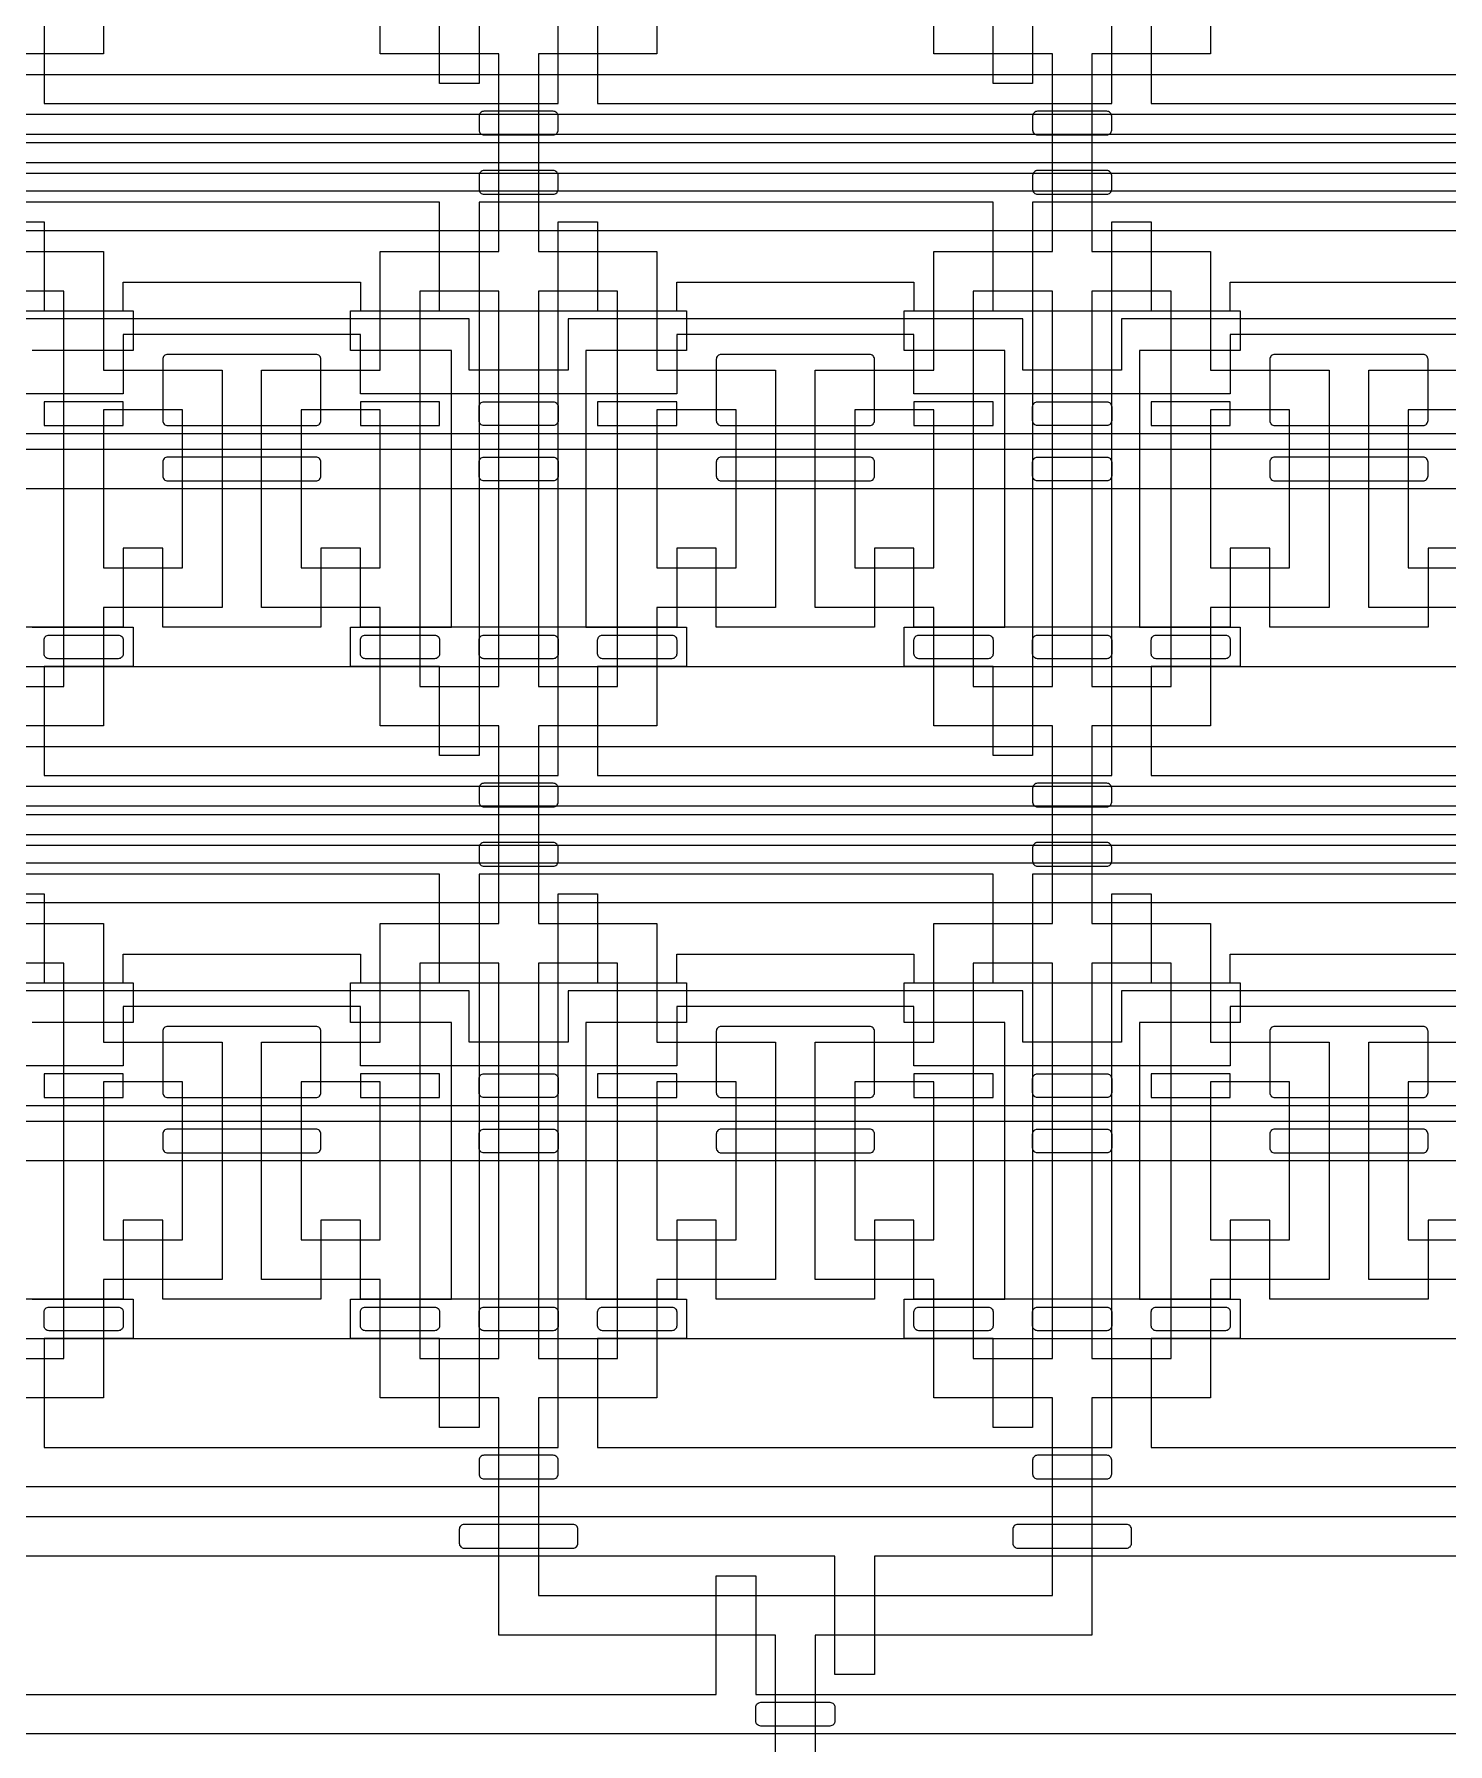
# Model space of a CAD drawing. Extents: x 0 to 194465, y -118660 to 40475.
# Drawn here: x 32187 to 35762, y 8948 to 13273 of the extents above; entities that cross this region are included whole.
import ezdxf

# ---------------------------------------------------------------- set-up
doc = ezdxf.new("R2010")
doc.units = 13
for name, color, linetype in [('Control 1 - Push up', 6, 'Continuous'), ('Control 2 - Push down', 1, 'Continuous'), ('Flow', 5, 'Continuous')]:
    doc.layers.add(name, color=color, linetype=linetype)

msp = doc.modelspace()

# ---------------------------------------------------------------- linework, layer by layer
at = {"layer": 'Control 1 - Push up'}
for points in [[(18462.498876, 11673.1072), (41962.498876, 11673.1072), (41962.498876, 13170.606938), (18462.498876, 13170.606938)], [(18362.498876, 13070.606938), (41862.498876, 13070.606938)], [(18262.498876, 13020.606938), (41762.498876, 13020.606938), (41762.498876, 12123.1072), (18262.498876, 12123.1072)], [(18162.498876, 12223.106938), (41662.498876, 12223.1072), (41662.498876, 12920.606938), (18162.498876, 12920.606938)], [(18062.498876, 12263.106939), (41562.498876, 12263.107199), (41562.498876, 12876.067922), (18062.498876, 12876.067922)], [(17962.498876, 12776.067922), (41462.498876, 12776.067922)], [(27412.498876, 12573.1072), (28212.498876, 12573.1072), (28212.498876, 12646.1072), (28812.498876, 12646.1072), (28812.498876, 12573.1072), (29612.498876, 12573.1072), (29612.498876, 12646.1072), (30212.498876, 12646.1072), (30212.498876, 12573.1072), (31012.498876, 12573.1072), (31012.498876, 12646.1072), (31612.498876, 12646.1072), (31612.498876, 12573.1072), (32412.498876, 12573.1072), (32412.498876, 12646.1072), (33012.498876, 12646.1072), (33012.498876, 12573.1072), (33812.498876, 12573.1072), (33812.498876, 12646.1072), (34412.498876, 12646.1072), (34412.498876, 12573.1072), (35212.498876, 12573.1072), (35212.498876, 12646.1072), (35812.498876, 12646.1072)], [(36087.498876, 12553.1072), (34937.498876, 12553.1072), (34937.498876, 12423.1072), (34687.498876, 12423.1072), (34687.498876, 12553.1072), (33537.498876, 12553.1072), (33537.498876, 12423.1072), (33287.498876, 12423.1072), (33287.498876, 12553.1072), (32137.498876, 12553.1072)], [(35812.498876, 12513.1072), (35212.498876, 12513.1072), (35212.498876, 12363.1072), (34412.498876, 12363.1072), (34412.498876, 12513.1072), (33812.498876, 12513.1072), (33812.498876, 12363.1072), (33012.498876, 12363.1072), (33012.498876, 12513.1072), (32412.498876, 12513.1072), (32412.498876, 12363.1072), (31612.498876, 12363.1072), (31612.498876, 12513.1072), (31012.498876, 12513.1072), (31012.498876, 12363.1072), (30212.498876, 12363.1072), (30212.498876, 12513.1072), (29612.498876, 12513.1072), (29612.498876, 12363.1072), (28812.498876, 12363.1072), (28812.498876, 12513.1072), (28212.498876, 12513.1072), (28212.498876, 12363.1072), (27412.498876, 12363.1072)], [(35812.498876, 11973.1072), (35712.498876, 11973.1072), (35712.498876, 11773.1072), (35312.498876, 11773.1072), (35312.498876, 11973.1072), (35212.498876, 11973.1072), (35212.498876, 11773.1072), (34412.498876, 11773.1072), (34412.498876, 11973.1072), (34312.498876, 11973.1072), (34312.498876, 11773.1072), (33912.498876, 11773.1072), (33912.498876, 11973.1072), (33812.498876, 11973.1072), (33812.498876, 11773.1072), (33012.498876, 11773.1072), (33012.498876, 11973.1072), (32912.498876, 11973.1072), (32912.498876, 11773.1072), (32512.498876, 11773.1072), (32512.498876, 11973.1072), (32412.498876, 11973.1072), (32412.498876, 11773.1072), (31612.498876, 11773.1072)], [(17962.498876, 9973.1072), (41962.498876, 9973.1072), (41962.498876, 11470.606938), (18462.498876, 11470.606938)], [(18362.498876, 11370.606938), (41862.498876, 11370.606938)], [(18262.498876, 11320.606938), (41762.498876, 11320.606938), (41762.498876, 10423.1072), (17962.498876, 10423.1072)], [(17962.498876, 10523.106936), (41662.498876, 10523.1072), (41662.498876, 11220.606938), (18162.498876, 11220.606938)], [(17962.498876, 10563.106939), (41562.498876, 10563.107199), (41562.498876, 11176.067922), (18062.498876, 11176.067922)], [(17962.498876, 11076.067922), (41462.498876, 11076.067922)], [(27412.498876, 10873.1072), (28212.498876, 10873.1072), (28212.498876, 10946.1072), (28812.498876, 10946.1072), (28812.498876, 10873.1072), (29612.498876, 10873.1072), (29612.498876, 10946.1072), (30212.498876, 10946.1072), (30212.498876, 10873.1072), (31012.498876, 10873.1072), (31012.498876, 10946.1072), (31612.498876, 10946.1072), (31612.498876, 10873.1072), (32412.498876, 10873.1072), (32412.498876, 10946.1072), (33012.498876, 10946.1072), (33012.498876, 10873.1072), (33812.498876, 10873.1072), (33812.498876, 10946.1072), (34412.498876, 10946.1072), (34412.498876, 10873.1072), (35212.498876, 10873.1072), (35212.498876, 10946.1072), (35812.498876, 10946.1072)], [(35812.498876, 10813.1072), (35212.498876, 10813.1072), (35212.498876, 10663.1072), (34412.498876, 10663.1072), (34412.498876, 10813.1072), (33812.498876, 10813.1072), (33812.498876, 10663.1072), (33012.498876, 10663.1072), (33012.498876, 10813.1072), (32412.498876, 10813.1072), (32412.498876, 10663.1072), (31612.498876, 10663.1072), (31612.498876, 10813.1072), (31012.498876, 10813.1072), (31012.498876, 10663.1072), (30212.498876, 10663.1072), (30212.498876, 10813.1072), (29612.498876, 10813.1072), (29612.498876, 10663.1072), (28812.498876, 10663.1072), (28812.498876, 10813.1072), (28212.498876, 10813.1072), (28212.498876, 10663.1072), (27412.498876, 10663.1072)], [(36087.498876, 10853.1072), (34937.498876, 10853.1072), (34937.498876, 10723.1072), (34687.498876, 10723.1072), (34687.498876, 10853.1072), (33537.498876, 10853.1072), (33537.498876, 10723.1072), (33287.498876, 10723.1072), (33287.498876, 10853.1072), (32137.498876, 10853.1072)], [(35812.498876, 10273.1072), (35712.498876, 10273.1072), (35712.498876, 10073.1072), (35312.498876, 10073.1072), (35312.498876, 10273.1072), (35212.498876, 10273.1072), (35212.498876, 10073.1072), (34412.498876, 10073.1072), (34412.498876, 10273.1072), (34312.498876, 10273.1072), (34312.498876, 10073.1072), (33912.498876, 10073.1072), (33912.498876, 10273.1072), (33812.498876, 10273.1072), (33812.498876, 10073.1072), (33012.498876, 10073.1072), (33012.498876, 10273.1072), (32912.498876, 10273.1072), (32912.498876, 10073.1072), (32512.498876, 10073.1072), (32512.498876, 10273.1072), (32412.498876, 10273.1072), (32412.498876, 10073.1072), (31612.498876, 10073.1072)]]:
    msp.add_lwpolyline(points, dxfattribs=at)
for points in [[(32912.498876, 12450.6072, 0.414214), (32899.998876, 12463.1072), (32524.998876, 12463.1072, 0.414214), (32512.498876, 12450.6072), (32512.498876, 12295.6072, 0.414214), (32524.998876, 12283.1072), (32899.998876, 12283.1072, 0.414214), (32912.498876, 12295.6072)], [(34312.498876, 12450.6072, 0.414214), (34299.998876, 12463.1072), (33924.998876, 12463.1072, 0.414214), (33912.498876, 12450.6072), (33912.498876, 12295.6072, 0.414214), (33924.998876, 12283.1072), (34299.998876, 12283.1072, 0.414214), (34312.498876, 12295.6072)], [(35712.498876, 12450.6072, 0.414214), (35699.998876, 12463.1072), (35324.998876, 12463.1072, 0.414214), (35312.498876, 12450.6072), (35312.498876, 12295.6072, 0.414214), (35324.998876, 12283.1072), (35699.998876, 12283.1072, 0.414214), (35712.498876, 12295.6072)], [(33324.998876, 12283.1072, -0.414214), (33312.498876, 12295.6072), (33312.498876, 12330.6072, -0.414214), (33324.998876, 12343.1072), (33499.998876, 12343.1072, -0.414214), (33512.498876, 12330.6072), (33512.498876, 12295.6072, -0.414214), (33499.998876, 12283.1072)], [(34724.998876, 12283.1072, -0.414214), (34712.498876, 12295.6072), (34712.498876, 12330.6072, -0.414214), (34724.998876, 12343.1072), (34899.998876, 12343.1072, -0.414214), (34912.498876, 12330.6072), (34912.498876, 12295.6072, -0.414214), (34899.998876, 12283.1072)], [(32524.998876, 12143.1072), (32899.998876, 12143.1072, 0.414214), (32912.498876, 12155.6072), (32912.498876, 12190.6072, 0.414214), (32899.998876, 12203.1072), (32524.998876, 12203.1072, 0.414214), (32512.498876, 12190.6072), (32512.498876, 12155.6072, 0.414214)], [(33324.998876, 12143.1072, -0.414214), (33312.498876, 12155.6072), (33312.498876, 12190.6072, -0.414214), (33324.998876, 12203.1072), (33499.998876, 12203.1072, -0.414214), (33512.498876, 12190.6072), (33512.498876, 12155.6072, -0.414214), (33499.998876, 12143.1072)], [(33924.998876, 12143.1072), (34299.998876, 12143.1072, 0.414214), (34312.498876, 12155.6072), (34312.498876, 12190.6072, 0.414214), (34299.998876, 12203.1072), (33924.998876, 12203.1072, 0.414214), (33912.498876, 12190.6072), (33912.498876, 12155.6072, 0.414214)], [(34724.998876, 12143.1072, -0.414214), (34712.498876, 12155.6072), (34712.498876, 12190.6072, -0.414214), (34724.998876, 12203.1072), (34899.998876, 12203.1072, -0.414214), (34912.498876, 12190.6072), (34912.498876, 12155.6072, -0.414214), (34899.998876, 12143.1072)], [(35324.998876, 12143.1072), (35699.998876, 12143.1072, 0.414214), (35712.498876, 12155.6072), (35712.498876, 12190.6072, 0.414214), (35699.998876, 12203.1072), (35324.998876, 12203.1072, 0.414214), (35312.498876, 12190.6072), (35312.498876, 12155.6072, 0.414214)], [(32224.998876, 11693.1072, -0.414214), (32212.498876, 11705.6072), (32212.498876, 11740.6072, -0.414214), (32224.998876, 11753.1072), (32399.998876, 11753.1072, -0.414214), (32412.498876, 11740.6072), (32412.498876, 11705.6072, -0.414214), (32399.998876, 11693.1072)], [(33024.998876, 11693.1072, -0.414214), (33012.498876, 11705.6072), (33012.498876, 11740.6072, -0.414214), (33024.998876, 11753.1072), (33199.998876, 11753.1072, -0.414214), (33212.498876, 11740.6072), (33212.498876, 11705.6072, -0.414214), (33199.998876, 11693.1072)], [(33324.998876, 11693.1072, -0.414214), (33312.498876, 11705.6072), (33312.498876, 11740.6072, -0.414214), (33324.998876, 11753.1072), (33499.998876, 11753.1072, -0.414214), (33512.498876, 11740.6072), (33512.498876, 11705.6072, -0.414214), (33499.998876, 11693.1072)], [(33624.998876, 11693.1072, -0.414214), (33612.498876, 11705.6072), (33612.498876, 11740.6072, -0.414214), (33624.998876, 11753.1072), (33799.998876, 11753.1072, -0.414214), (33812.498876, 11740.6072), (33812.498876, 11705.6072, -0.414214), (33799.998876, 11693.1072)], [(34424.998876, 11693.1072, -0.414214), (34412.498876, 11705.6072), (34412.498876, 11740.6072, -0.414214), (34424.998876, 11753.1072), (34599.998876, 11753.1072, -0.414214), (34612.498876, 11740.6072), (34612.498876, 11705.6072, -0.414214), (34599.998876, 11693.1072)], [(34724.998876, 11693.1072, -0.414214), (34712.498876, 11705.6072), (34712.498876, 11740.6072, -0.414214), (34724.998876, 11753.1072), (34899.998876, 11753.1072, -0.414214), (34912.498876, 11740.6072), (34912.498876, 11705.6072, -0.414214), (34899.998876, 11693.1072)], [(35024.998876, 11693.1072, -0.414214), (35012.498876, 11705.6072), (35012.498876, 11740.6072, -0.414214), (35024.998876, 11753.1072), (35199.998876, 11753.1072, -0.414214), (35212.498876, 11740.6072), (35212.498876, 11705.6072, -0.414214), (35199.998876, 11693.1072)], [(32912.498876, 10750.6072, 0.414214), (32899.998876, 10763.1072), (32524.998876, 10763.1072, 0.414214), (32512.498876, 10750.6072), (32512.498876, 10595.6072, 0.414214), (32524.998876, 10583.1072), (32899.998876, 10583.1072, 0.414214), (32912.498876, 10595.6072)], [(34312.498876, 10750.6072, 0.414214), (34299.998876, 10763.1072), (33924.998876, 10763.1072, 0.414214), (33912.498876, 10750.6072), (33912.498876, 10595.6072, 0.414214), (33924.998876, 10583.1072), (34299.998876, 10583.1072, 0.414214), (34312.498876, 10595.6072)], [(35712.498876, 10750.6072, 0.414214), (35699.998876, 10763.1072), (35324.998876, 10763.1072, 0.414214), (35312.498876, 10750.6072), (35312.498876, 10595.6072, 0.414214), (35324.998876, 10583.1072), (35699.998876, 10583.1072, 0.414214), (35712.498876, 10595.6072)], [(33324.998876, 10583.1072, -0.414214), (33312.498876, 10595.6072), (33312.498876, 10630.6072, -0.414214), (33324.998876, 10643.1072), (33499.998876, 10643.1072, -0.414214), (33512.498876, 10630.6072), (33512.498876, 10595.6072, -0.414214), (33499.998876, 10583.1072)], [(34724.998876, 10583.1072, -0.414214), (34712.498876, 10595.6072), (34712.498876, 10630.6072, -0.414214), (34724.998876, 10643.1072), (34899.998876, 10643.1072, -0.414214), (34912.498876, 10630.6072), (34912.498876, 10595.6072, -0.414214), (34899.998876, 10583.1072)], [(32524.998876, 10443.1072), (32899.998876, 10443.1072, 0.414214), (32912.498876, 10455.6072), (32912.498876, 10490.6072, 0.414214), (32899.998876, 10503.1072), (32524.998876, 10503.1072, 0.414214), (32512.498876, 10490.6072), (32512.498876, 10455.6072, 0.414214)], [(33324.998876, 10443.1072, -0.414214), (33312.498876, 10455.6072), (33312.498876, 10490.6072, -0.414214), (33324.998876, 10503.1072), (33499.998876, 10503.1072, -0.414214), (33512.498876, 10490.6072), (33512.498876, 10455.6072, -0.414214), (33499.998876, 10443.1072)], [(33924.998876, 10443.1072), (34299.998876, 10443.1072, 0.414214), (34312.498876, 10455.6072), (34312.498876, 10490.6072, 0.414214), (34299.998876, 10503.1072), (33924.998876, 10503.1072, 0.414214), (33912.498876, 10490.6072), (33912.498876, 10455.6072, 0.414214)], [(34724.998876, 10443.1072, -0.414214), (34712.498876, 10455.6072), (34712.498876, 10490.6072, -0.414214), (34724.998876, 10503.1072), (34899.998876, 10503.1072, -0.414214), (34912.498876, 10490.6072), (34912.498876, 10455.6072, -0.414214), (34899.998876, 10443.1072)], [(35324.998876, 10443.1072), (35699.998876, 10443.1072, 0.414214), (35712.498876, 10455.6072), (35712.498876, 10490.6072, 0.414214), (35699.998876, 10503.1072), (35324.998876, 10503.1072, 0.414214), (35312.498876, 10490.6072), (35312.498876, 10455.6072, 0.414214)], [(32224.998876, 9993.1072, -0.414214), (32212.498876, 10005.6072), (32212.498876, 10040.6072, -0.414214), (32224.998876, 10053.1072), (32399.998876, 10053.1072, -0.414214), (32412.498876, 10040.6072), (32412.498876, 10005.6072, -0.414214), (32399.998876, 9993.1072)], [(33024.998876, 9993.1072, -0.414214), (33012.498876, 10005.6072), (33012.498876, 10040.6072, -0.414214), (33024.998876, 10053.1072), (33199.998876, 10053.1072, -0.414214), (33212.498876, 10040.6072), (33212.498876, 10005.6072, -0.414214), (33199.998876, 9993.1072)], [(33324.998876, 9993.1072, -0.414214), (33312.498876, 10005.6072), (33312.498876, 10040.6072, -0.414214), (33324.998876, 10053.1072), (33499.998876, 10053.1072, -0.414214), (33512.498876, 10040.6072), (33512.498876, 10005.6072, -0.414214), (33499.998876, 9993.1072)], [(33624.998876, 9993.1072, -0.414214), (33612.498876, 10005.6072), (33612.498876, 10040.6072, -0.414214), (33624.998876, 10053.1072), (33799.998876, 10053.1072, -0.414214), (33812.498876, 10040.6072), (33812.498876, 10005.6072, -0.414214), (33799.998876, 9993.1072)], [(34424.998876, 9993.1072, -0.414214), (34412.498876, 10005.6072), (34412.498876, 10040.6072, -0.414214), (34424.998876, 10053.1072), (34599.998876, 10053.1072, -0.414214), (34612.498876, 10040.6072), (34612.498876, 10005.6072, -0.414214), (34599.998876, 9993.1072)], [(34724.998876, 9993.1072, -0.414214), (34712.498876, 10005.6072), (34712.498876, 10040.6072, -0.414214), (34724.998876, 10053.1072), (34899.998876, 10053.1072, -0.414214), (34912.498876, 10040.6072), (34912.498876, 10005.6072, -0.414214), (34899.998876, 9993.1072)], [(35024.998876, 9993.1072, -0.414214), (35012.498876, 10005.6072), (35012.498876, 10040.6072, -0.414214), (35024.998876, 10053.1072), (35199.998876, 10053.1072, -0.414214), (35212.498876, 10040.6072), (35212.498876, 10005.6072, -0.414214), (35199.998876, 9993.1072)]]:
    msp.add_lwpolyline(points, format="xyb", close=True, dxfattribs=at)
for points in [[(32412.498876, 12343.1072), (32212.498876, 12343.1072), (32212.498876, 12283.1072), (32412.498876, 12283.1072)], [(33212.498876, 12343.1072), (33012.498876, 12343.1072), (33012.498876, 12283.1072), (33212.498876, 12283.1072)], [(33812.498876, 12343.1072), (33612.498876, 12343.1072), (33612.498876, 12283.1072), (33812.498876, 12283.1072)], [(34612.498876, 12343.1072), (34412.498876, 12343.1072), (34412.498876, 12283.1072), (34612.498876, 12283.1072)], [(35212.498876, 12343.1072), (35012.498876, 12343.1072), (35012.498876, 12283.1072), (35212.498876, 12283.1072)], [(32412.498876, 10643.1072), (32212.498876, 10643.1072), (32212.498876, 10583.1072), (32412.498876, 10583.1072)], [(33212.498876, 10643.1072), (33012.498876, 10643.1072), (33012.498876, 10583.1072), (33212.498876, 10583.1072)], [(33812.498876, 10643.1072), (33612.498876, 10643.1072), (33612.498876, 10583.1072), (33812.498876, 10583.1072)], [(34612.498876, 10643.1072), (34412.498876, 10643.1072), (34412.498876, 10583.1072), (34612.498876, 10583.1072)], [(35212.498876, 10643.1072), (35012.498876, 10643.1072), (35012.498876, 10583.1072), (35212.498876, 10583.1072)]]:
    msp.add_lwpolyline(points, close=True, dxfattribs=at)
at = {"layer": 'Control 2 - Push down'}
for points in [[(33312.498876, 14548.1072), (33312.498876, 13148.1072), (33212.498876, 13148.1072), (33212.498876, 13373.1072)], [(34712.498876, 14548.1072), (34712.498876, 13148.1072), (34612.498876, 13148.1072), (34612.498876, 13373.1072)], [(32212.498876, 13373.1072), (32212.498876, 13098.1072), (33512.498876, 13098.1072), (33512.498876, 14498.1072)], [(33612.498876, 13373.1072), (33612.498876, 13098.1072), (34912.498876, 13098.1072), (34912.498876, 14498.1072)], [(35012.498876, 13373.1072), (35012.498876, 13098.1072), (36312.498876, 13098.1072)], [(44962.498876, 12998.1072), (19512.498876, 12998.1072)], [(19212.498876, 12948.1072), (44962.498876, 12948.1072)], [(36012.498876, 12848.1072), (34712.498876, 12848.1072), (34712.498876, 11448.1072), (34612.498876, 11448.1072), (34612.498876, 11673.1072), (34387.498876, 11673.1072), (34387.498876, 11773.1072), (34642.498876, 11773.1072), (34642.498876, 12473.1072), (34387.498876, 12473.1072), (34387.498876, 12573.1072), (34612.498876, 12573.1072), (34612.498876, 12848.1072), (33312.498876, 12848.1072), (33312.498876, 11448.1072), (33212.498876, 11448.1072), (33212.498876, 11673.1072), (32987.498876, 11673.1072), (32987.498876, 11773.1072), (33242.498876, 11773.1072), (33242.498876, 12473.1072), (32987.498876, 12473.1072), (32987.498876, 12573.1072), (33212.498876, 12573.1072), (33212.498876, 12848.1072), (31912.498876, 12848.1072)], [(32112.498876, 12798.1072), (32212.498876, 12798.1072), (32212.498876, 12573.1072), (32437.498876, 12573.1072), (32437.498876, 12473.1072), (32182.498876, 12473.1072)], [(32182.498876, 11773.1072), (32437.498876, 11773.1072), (32437.498876, 11673.1072), (32212.498876, 11673.1072), (32212.498876, 11398.1072), (33512.498876, 11398.1072), (33512.498876, 12798.1072), (33612.498876, 12798.1072), (33612.498876, 12573.1072), (33837.498876, 12573.1072), (33837.498876, 12473.1072), (33582.498876, 12473.1072), (33582.498876, 11773.1072), (33837.498876, 11773.1072), (33837.498876, 11673.1072), (33612.498876, 11673.1072), (33612.498876, 11398.1072), (34912.498876, 11398.1072), (34912.498876, 12798.1072), (35012.498876, 12798.1072), (35012.498876, 12573.1072), (35237.498876, 12573.1072), (35237.498876, 12473.1072), (34982.498876, 12473.1072), (34982.498876, 11773.1072), (35237.498876, 11773.1072), (35237.498876, 11673.1072), (35012.498876, 11673.1072), (35012.498876, 11398.1072), (36312.498876, 11398.1072)], [(44962.498876, 11298.1072), (19512.498876, 11298.1072)], [(19212.498876, 11248.1072), (44962.498876, 11248.1072)], [(36012.498876, 11148.1072), (34712.498876, 11148.1072), (34712.498876, 9748.1072), (34612.498876, 9748.1072), (34612.498876, 9973.1072), (34387.498876, 9973.1072), (34387.498876, 10073.1072), (34642.498876, 10073.1072), (34642.498876, 10773.1072), (34387.498876, 10773.1072), (34387.498876, 10873.1072), (34612.498876, 10873.1072), (34612.498876, 11148.1072), (33312.498876, 11148.1072), (33312.498876, 9748.1072), (33212.498876, 9748.1072), (33212.498876, 9973.1072), (32987.498876, 9973.1072), (32987.498876, 10073.1072), (33242.498876, 10073.1072), (33242.498876, 10773.1072), (32987.498876, 10773.1072), (32987.498876, 10873.1072), (33212.498876, 10873.1072), (33212.498876, 11148.1072), (31912.498876, 11148.1072)], [(32112.498876, 11098.1072), (32212.498876, 11098.1072), (32212.498876, 10873.1072), (32437.498876, 10873.1072), (32437.498876, 10773.1072), (32182.498876, 10773.1072)], [(32182.498876, 10073.1072), (32437.498876, 10073.1072), (32437.498876, 9973.1072), (32212.498876, 9973.1072), (32212.498876, 9698.1072), (33512.498876, 9698.1072), (33512.498876, 11098.1072), (33612.498876, 11098.1072), (33612.498876, 10873.1072), (33837.498876, 10873.1072), (33837.498876, 10773.1072), (33582.498876, 10773.1072), (33582.498876, 10073.1072), (33837.498876, 10073.1072), (33837.498876, 9973.1072), (33612.498876, 9973.1072), (33612.498876, 9698.1072), (34912.498876, 9698.1072), (34912.498876, 11098.1072), (35012.498876, 11098.1072), (35012.498876, 10873.1072), (35237.498876, 10873.1072), (35237.498876, 10773.1072), (34982.498876, 10773.1072), (34982.498876, 10073.1072), (35237.498876, 10073.1072), (35237.498876, 9973.1072), (35012.498876, 9973.1072), (35012.498876, 9698.1072), (36312.498876, 9698.1072)], [(44962.498876, 9598.1072), (19512.498876, 9598.1072)], [(18432.498876, 9523.1072), (40962.498876, 9523.1072)], [(37012.498876, 9423.1072), (34312.498876, 9423.1072), (34312.498876, 9123.1072), (34212.498876, 9123.1072), (34212.498876, 9423.1072), (31512.498876, 9423.1072), (31512.498876, 9123.1072), (31412.498876, 9123.1072), (31412.498876, 9423.1072), (28712.498876, 9423.1072), (28712.498876, 9123.1072), (28612.498876, 9123.1072), (28612.498876, 9423.1072), (25912.498876, 9423.1072), (25912.498876, 9123.1072), (25812.498876, 9123.1072), (25812.498876, 9423.1072), (23112.498876, 9423.1072), (23112.498876, 9123.1072), (23012.498876, 9123.1072), (23012.498876, 9423.1072), (20312.498876, 9423.1072)], [(20012.498876, 9073.1072), (22712.498876, 9073.1072), (22712.498876, 9373.1072), (22812.498876, 9373.1072), (22812.498876, 9073.1072), (25512.498876, 9073.1072), (25512.498876, 9373.1072), (25612.498876, 9373.1072), (25612.498876, 9073.1072), (28312.498876, 9073.1072), (28312.498876, 9373.1072), (28412.498876, 9373.1072), (28412.498876, 9073.1072), (31112.498876, 9073.1072), (31112.498876, 9373.1072), (31212.498876, 9373.1072), (31212.498876, 9073.1072), (33912.498876, 9073.1072), (33912.498876, 9373.1072), (34012.498876, 9373.1072), (34012.498876, 9073.1072), (36712.498876, 9073.1072)], [(40262.498876, 8973.1072), (18132.498876, 8973.1072)]]:
    msp.add_lwpolyline(points, dxfattribs=at)
for points in [[(33499.998876, 13078.1072), (33324.998876, 13078.1072, 0.414214), (33312.498876, 13065.6072), (33312.498876, 13030.6072, 0.414214), (33324.998876, 13018.1072), (33499.998876, 13018.1072, 0.414214), (33512.498876, 13030.6072), (33512.498876, 13065.6072, 0.414214)], [(34899.998876, 13078.1072), (34724.998876, 13078.1072, 0.414214), (34712.498876, 13065.6072), (34712.498876, 13030.6072, 0.414214), (34724.998876, 13018.1072), (34899.998876, 13018.1072, 0.414214), (34912.498876, 13030.6072), (34912.498876, 13065.6072, 0.414214)], [(33499.998876, 12928.1072), (33324.998876, 12928.1072, 0.414214), (33312.498876, 12915.6072), (33312.498876, 12880.6072, 0.414214), (33324.998876, 12868.1072), (33499.998876, 12868.1072, 0.414214), (33512.498876, 12880.6072), (33512.498876, 12915.6072, 0.414214)], [(34899.998876, 12928.1072), (34724.998876, 12928.1072, 0.414214), (34712.498876, 12915.6072), (34712.498876, 12880.6072, 0.414214), (34724.998876, 12868.1072), (34899.998876, 12868.1072, 0.414214), (34912.498876, 12880.6072), (34912.498876, 12915.6072, 0.414214)], [(33499.998876, 11378.1072), (33324.998876, 11378.1072, 0.414214), (33312.498876, 11365.6072), (33312.498876, 11330.6072, 0.414214), (33324.998876, 11318.1072), (33499.998876, 11318.1072, 0.414214), (33512.498876, 11330.6072), (33512.498876, 11365.6072, 0.414214)], [(34899.998876, 11378.1072), (34724.998876, 11378.1072, 0.414214), (34712.498876, 11365.6072), (34712.498876, 11330.6072, 0.414214), (34724.998876, 11318.1072), (34899.998876, 11318.1072, 0.414214), (34912.498876, 11330.6072), (34912.498876, 11365.6072, 0.414214)], [(33499.998876, 11228.1072), (33324.998876, 11228.1072, 0.414214), (33312.498876, 11215.6072), (33312.498876, 11180.6072, 0.414214), (33324.998876, 11168.1072), (33499.998876, 11168.1072, 0.414214), (33512.498876, 11180.6072), (33512.498876, 11215.6072, 0.414214)], [(34899.998876, 11228.1072), (34724.998876, 11228.1072, 0.414214), (34712.498876, 11215.6072), (34712.498876, 11180.6072, 0.414214), (34724.998876, 11168.1072), (34899.998876, 11168.1072, 0.414214), (34912.498876, 11180.6072), (34912.498876, 11215.6072, 0.414214)], [(33499.998876, 9678.1072), (33324.998876, 9678.1072, 0.414214), (33312.498876, 9665.6072), (33312.498876, 9630.6072, 0.414214), (33324.998876, 9618.1072), (33499.998876, 9618.1072, 0.414214), (33512.498876, 9630.6072), (33512.498876, 9665.6072, 0.414214)], [(34899.998876, 9678.1072), (34724.998876, 9678.1072, 0.414214), (34712.498876, 9665.6072), (34712.498876, 9630.6072, 0.414214), (34724.998876, 9618.1072), (34899.998876, 9618.1072, 0.414214), (34912.498876, 9630.6072), (34912.498876, 9665.6072, 0.414214)], [(33262.498876, 9490.6072), (33262.498876, 9455.6072, 0.414214), (33274.998876, 9443.1072), (33549.998876, 9443.1072, 0.414214), (33562.498876, 9455.6072), (33562.498876, 9490.6072, 0.414214), (33549.998876, 9503.1072), (33274.998876, 9503.1072, 0.414214)], [(34662.498876, 9490.6072), (34662.498876, 9455.6072, 0.414214), (34674.998876, 9443.1072), (34949.998876, 9443.1072, 0.414214), (34962.498876, 9455.6072), (34962.498876, 9490.6072, 0.414214), (34949.998876, 9503.1072), (34674.998876, 9503.1072, 0.414214)], [(34199.998876, 8993.1072), (34024.998876, 8993.1072, -0.414214), (34012.498876, 9005.6072), (34012.498876, 9040.6072, -0.414214), (34024.998876, 9053.1072), (34199.998876, 9053.1072, -0.414214), (34212.498876, 9040.6072), (34212.498876, 9005.6072, -0.414214)]]:
    msp.add_lwpolyline(points, format="xyb", close=True, dxfattribs=at)
at = {"layer": 'Flow'}
for points in [[(32362.498876, 13523.1072), (32362.498876, 13223.1072), (32062.498876, 13223.1072)], [(34062.498876, 8723.1072), (34062.498876, 9223.1072), (33362.498876, 9223.1072), (33362.498876, 9573.1072), (33362.498876, 9823.1072), (33062.498876, 9823.1072), (33062.498876, 10123.1072), (32762.498876, 10123.1072), (32762.498876, 10723.1072), (33062.498876, 10723.1072), (33062.498876, 11023.1072), (33362.498876, 11023.1072), (33362.498876, 11273.1072), (33362.498876, 11523.1072), (33062.498876, 11523.1072), (33062.498876, 11823.1072), (32762.498876, 11823.1072), (32762.498876, 12423.1072), (33062.498876, 12423.1072), (33062.498876, 12723.1072), (33362.498876, 12723.1072), (33362.498876, 12973.1072), (33362.498876, 13223.1072), (33062.498876, 13223.1072), (33062.498876, 13523.1072)], [(33762.498876, 13523.1072), (33762.498876, 13223.1072), (33462.498876, 13223.1072), (33462.498876, 12973.1072), (33462.498876, 12723.1072), (33762.498876, 12723.1072), (33762.498876, 12423.1072), (34062.498876, 12423.1072), (34062.498876, 11823.1072), (33762.498876, 11823.1072), (33762.498876, 11523.1072), (33462.498876, 11523.1072), (33462.498876, 11273.1072), (33462.498876, 11023.1072), (33762.498876, 11023.1072), (33762.498876, 10723.1072), (34062.498876, 10723.1072), (34062.498876, 10123.1072), (33762.498876, 10123.1072), (33762.498876, 9823.1072), (33462.498876, 9823.1072), (33462.498876, 9573.1072), (33462.498876, 9323.1072), (34762.498876, 9323.1072), (34762.498876, 9573.1072), (34762.498876, 9823.1072), (34462.498876, 9823.1072), (34462.498876, 10123.1072), (34162.498876, 10123.1072), (34162.498876, 10723.1072), (34462.498876, 10723.1072), (34462.498876, 11023.1072), (34762.498876, 11023.1072), (34762.498876, 11273.1072), (34762.498876, 11523.1072), (34462.498876, 11523.1072), (34462.498876, 11823.1072), (34162.498876, 11823.1072), (34162.498876, 12423.1072), (34462.498876, 12423.1072), (34462.498876, 12723.1072), (34762.498876, 12723.1072), (34762.498876, 12973.1072), (34762.498876, 13223.1072), (34462.498876, 13223.1072), (34462.498876, 13523.1072)], [(35162.498876, 13523.1072), (35162.498876, 13223.1072), (34862.498876, 13223.1072), (34862.498876, 12973.1072), (34862.498876, 12723.1072), (35162.498876, 12723.1072), (35162.498876, 12423.1072), (35462.498876, 12423.1072), (35462.498876, 11823.1072), (35162.498876, 11823.1072), (35162.498876, 11523.1072), (34862.498876, 11523.1072), (34862.498876, 11273.1072), (34862.498876, 11023.1072), (35162.498876, 11023.1072), (35162.498876, 10723.1072), (35462.498876, 10723.1072), (35462.498876, 10123.1072), (35162.498876, 10123.1072), (35162.498876, 9823.1072), (34862.498876, 9823.1072), (34862.498876, 9573.1072), (34862.498876, 9223.1072), (34162.498876, 9223.1072), (34162.498876, 8623.1072)], [(32062.498876, 12723.1072), (32362.498876, 12723.1072), (32362.498876, 12423.1072), (32662.498876, 12423.1072), (32662.498876, 11823.1072), (32362.498876, 11823.1072), (32362.498876, 11523.1072), (32062.498876, 11523.1072)], [(35862.498876, 11823.1072), (35562.498876, 11823.1072), (35562.498876, 12423.1072), (35862.498876, 12423.1072)], [(32062.498876, 11023.1072), (32362.498876, 11023.1072), (32362.498876, 10723.1072), (32662.498876, 10723.1072), (32662.498876, 10123.1072), (32362.498876, 10123.1072), (32362.498876, 9823.1072), (32062.498876, 9823.1072)], [(35862.498876, 10123.1072), (35562.498876, 10123.1072), (35562.498876, 10723.1072), (35862.498876, 10723.1072)]]:
    msp.add_lwpolyline(points, dxfattribs=at)
for points in [[(32262.498876, 12623.1072), (32062.498876, 12623.1072), (32062.498876, 11623.1072), (32262.498876, 11623.1072)], [(33362.498876, 11623.1072), (33362.498876, 12623.1072), (33162.498876, 12623.1072), (33162.498876, 11623.1072)], [(33662.498876, 12623.1072), (33462.498876, 12623.1072), (33462.498876, 11623.1072), (33662.498876, 11623.1072)], [(34762.498876, 11623.1072), (34762.498876, 12623.1072), (34562.498876, 12623.1072), (34562.498876, 11623.1072)], [(35062.498876, 12623.1072), (34862.498876, 12623.1072), (34862.498876, 11623.1072), (35062.498876, 11623.1072)], [(32562.498876, 12323.1072), (32362.498876, 12323.1072), (32362.498876, 11923.1072), (32562.498876, 11923.1072)], [(33062.498876, 11923.1072), (33062.498876, 12323.1072), (32862.498876, 12323.1072), (32862.498876, 11923.1072)], [(33962.498876, 12323.1072), (33762.498876, 12323.1072), (33762.498876, 11923.1072), (33962.498876, 11923.1072)], [(34462.498876, 11923.1072), (34462.498876, 12323.1072), (34262.498876, 12323.1072), (34262.498876, 11923.1072)], [(35362.498876, 12323.1072), (35162.498876, 12323.1072), (35162.498876, 11923.1072), (35362.498876, 11923.1072)], [(35862.498876, 11923.1072), (35862.498876, 12323.1072), (35662.498876, 12323.1072), (35662.498876, 11923.1072)], [(32262.498876, 10923.1072), (32062.498876, 10923.1072), (32062.498876, 9923.1072), (32262.498876, 9923.1072)], [(33362.498876, 9923.1072), (33362.498876, 10923.1072), (33162.498876, 10923.1072), (33162.498876, 9923.1072)], [(33662.498876, 10923.1072), (33462.498876, 10923.1072), (33462.498876, 9923.1072), (33662.498876, 9923.1072)], [(34762.498876, 9923.1072), (34762.498876, 10923.1072), (34562.498876, 10923.1072), (34562.498876, 9923.1072)], [(35062.498876, 10923.1072), (34862.498876, 10923.1072), (34862.498876, 9923.1072), (35062.498876, 9923.1072)], [(32562.498876, 10623.1072), (32362.498876, 10623.1072), (32362.498876, 10223.1072), (32562.498876, 10223.1072)], [(33062.498876, 10223.1072), (33062.498876, 10623.1072), (32862.498876, 10623.1072), (32862.498876, 10223.1072)], [(33962.498876, 10623.1072), (33762.498876, 10623.1072), (33762.498876, 10223.1072), (33962.498876, 10223.1072)], [(34462.498876, 10223.1072), (34462.498876, 10623.1072), (34262.498876, 10623.1072), (34262.498876, 10223.1072)], [(35362.498876, 10623.1072), (35162.498876, 10623.1072), (35162.498876, 10223.1072), (35362.498876, 10223.1072)], [(35862.498876, 10223.1072), (35862.498876, 10623.1072), (35662.498876, 10623.1072), (35662.498876, 10223.1072)]]:
    msp.add_lwpolyline(points, close=True, dxfattribs=at)

doc.saveas('drawing.dxf')
